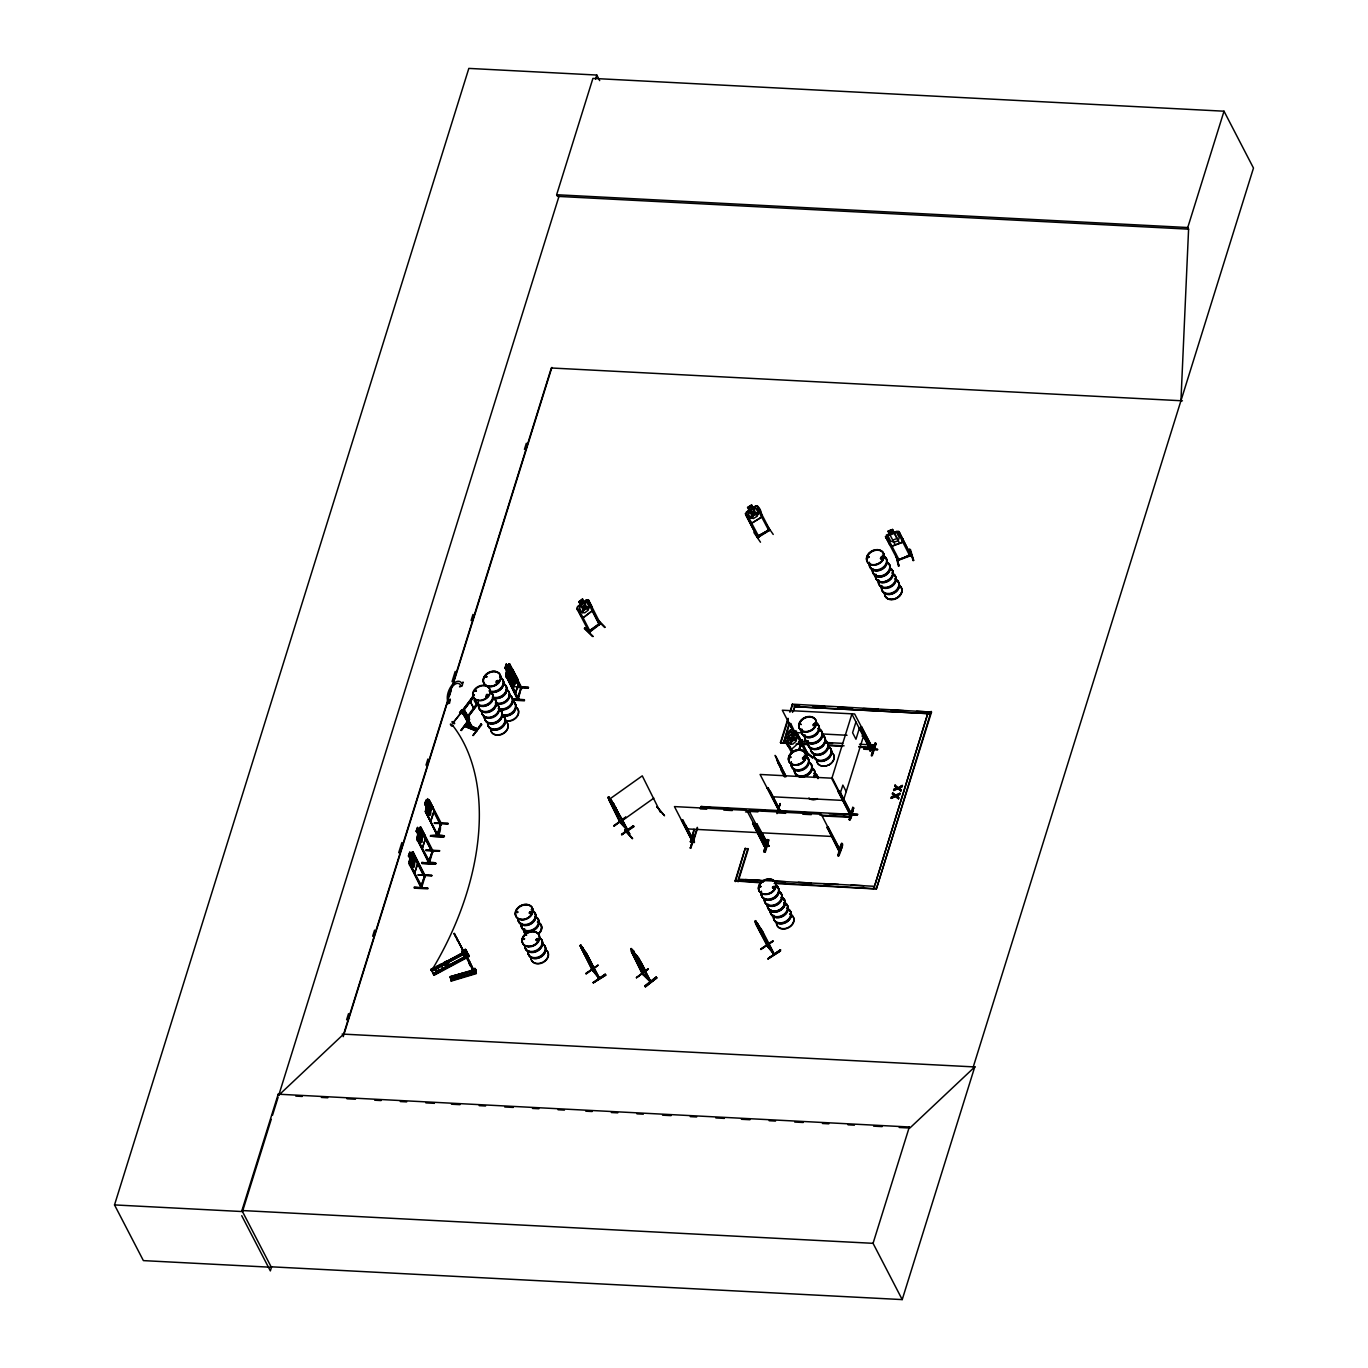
<?xml version="1.0" encoding="UTF-8"?>
<svg xmlns="http://www.w3.org/2000/svg" width="1368" height="1368" viewBox="0 0 1368 1368"><rect width="100%" height="100%" fill="white"/><g stroke="black" fill="none" stroke-linecap="round" stroke-linejoin="round"><path stroke-width="1.5" d="M752.571 512.504L754.914 507.767L753.956 512.521C761.224 512.624 757.427 516.83 753.426 513.616C754.024 518.352 748.604 521.447 752.246 513.547C743.234 512.538 751.374 509.666 752.503 512.538M806.453 754.469L807.565 753.511M807.445 753.614L806.761 755.375L807.872 753.785M808.283 754.589L807.154 755.666L808.283 754.709L795.885 730.632L785.779 738.019C784.155 742.106 788.088 747.133 791.576 749.185L799.972 741.866L799.801 738.07M756.88 536.615L758.146 535.846L757.188 536.974M757.308 537.436L758.932 536.906L747.031 514.385M588.616 957.993L588.856 959.088L584.82 954.009L581.605 947.785L588.668 958.763L580.613 944.826L582.016 947.853L580.066 945.698L593.267 970.647L592.07 968.835L592.429 970.117M763.464 933.78L763.686 934.874L759.668 929.795L756.418 923.485L763.515 934.549L755.444 920.613L773.997 954.676L759.633 927.196M476.201 701.237L476.714 702.194M902.538 542.241L902.641 538.906M889.303 544.002L892.107 546.242L902.777 542.292L902.948 539.077M509.358 669.585L508.246 673.295L511.102 678.511L510.982 681.401L513.633 686.514L515.36 686.719M584.82 628.22L592.806 636.462M584.666 627.844L592.96 636.53L584.358 628.613L584.734 627.758M1180.943 400.721L1188.587 229.157L1187.749 227.533L1224.018 111.201L592.908 78.403L556.639 194.735L557.477 196.359L1188.587 229.157M468.882 960.148L473.807 970.476L474.149 969.673M426.046 800.092L424.661 804.059L426.303 806.761L426.166 809.668L428.817 814.781L430.578 814.986L431.211 807.103L428.56 801.99L427.466 803.05C425.055 804.076 430.783 787.882 425.551 811.669L437.914 835.643M461.632 709.958L462.623 711.36L460.589 714.113L459.614 712.711L461.632 709.958L462.299 711.223L453.133 722.766L460.435 713.549M850.434 813.635C848.707 812.267 852.862 814.644 849.323 812.729M870.783 750.844L851.905 714.045L831.761 778.649L850.298 814.576L850.811 812.489L849.631 814.028L838.208 791.696L839.559 791.337L851.101 813.601L839.593 791.114L838.772 792.175L850.793 814.473L832.411 778.221L760.078 774.459L778.734 810.403L779.999 810.335L770.304 791.2M850.742 812.695L850.298 814.576M869.706 750.143L870.082 748.912L870.099 751.083M870.544 749.202L870.134 750.946M870.971 750.006L859.395 727.605M414.162 855.445L424.371 877.076L424.832 874.939L421.019 887.593M409.203 863.635L414.897 872.596L417.804 863.259L412.999 851.802L425.328 876.016L423.892 876.221L424.337 875.041M424.371 876.905L414.795 858.386M429.193 861.241L428.663 862.849M432.51 850.349L428.765 862.986L417.548 839.627L429.689 861.874L428.304 862.302L432.254 851.802M419.651 827.657L420.711 827.076L433.04 851.101L431.604 851.495L432.544 850.212M436.837 834.925L440.752 824.545M437.23 835.609L441.112 823.228M437.76 833.813C434.699 834.976 439.538 835.369 437.657 833.864M441.471 823.946C438.444 821.621 443.027 829.487 437.726 835.762L425.397 811.651M441.539 823.861L429.039 799.989M514.573 691.165L518.54 698.535L517.087 698.928L517.412 697.748L518.523 698.723M521.379 687.146L518.113 699.783L517.942 698.569M753.905 532.528L760.488 542.224M635.71 955.172L635.624 956.232L632.05 951.444L635.282 957.771L636.103 958.592L636.206 957.412L639.916 962.405L635.727 955.138M588.821 632.221L600.415 623.38M590.258 631.674L578.715 609.341L577.399 609.854L578.715 609.341M590.377 631.64C587.436 628.203 589.745 634.444 588.753 631.725M599.252 624.27L588.599 631.178M464.162 712.865L465.359 713.344M616.763 809.788L608.008 797.544L620.285 821.689M843.475 813.84C869.313 816.046 854.59 812.267 843.526 814.952M843.646 814.387L857.326 814.9L849.34 815.106M414.213 887.114L428.03 888.208L414.384 887.473M421.925 862.336C445.917 865.944 434.254 860.01 421.96 863.447M430.458 836.173C457.083 838.721 439.025 832.462 430.458 836.19L444.019 836.874M427.808 888.858L414.248 888.157M524.337 699.8L512.709 699.202L524.337 699.681L524.371 700.826L512.744 700.108M898.4 566.164L895.749 554.45L899.015 565.805M420.951 887.593L421.019 885.695M421.874 830.718L432.63 852.349L432.031 850.315L432.202 851.529M437.161 835.609L426.046 812.37L437.469 834.634M440.188 824.152L440.53 823.057M517.207 912.661L516.847 911.43L517.343 912.456M517.959 912.046L516.557 911.806L517.771 912.114M517.378 911.806L516.471 911.977M524.064 939.406L523.551 938.38M523.568 939.183L524.696 938.824M523.773 938.345L523.876 939.457M531.656 911.892C533.092 915.021 526.851 913.431 530.305 911.875M530.374 913.448L529.861 912.046M531.81 912.405L531.006 913.26M536.581 938.995L537.094 940.397M538.12 939.217L537.761 938.79M761.053 886.43L760.044 886.857L760.334 886.019M789.61 757.462L791.046 756.897L789.815 757.889M789.627 757.291L790.276 757.051M772.817 887.028L773.553 888.071M772.971 887.678L772.817 886.686M801.152 724.424L800.041 723.98L801.238 724.561M773.074 888.277C775.707 889.576 774.835 884.104 774.374 887.746M802.571 758.812L802.606 757.598M802.794 757.718L804.35 757.427M803.837 757.034L803.854 758.488L802.879 757.53M804.965 757.718L803.067 758.966M813.242 725.04L813.567 724.185M815.311 724.578L813.139 725.707M867.671 557.477L868.646 556.673M868.116 557.238L868.988 556.793M868.047 557.819L869.107 556.896L867.722 557.511M880.462 558.281L881.83 556.879M690.361 848.143L694.499 835.66L690.327 848.211L693.422 838.054M765.328 852.025L768.953 839.918M780.239 803.905L777.725 811.994M464.333 952.385L465.65 950.914L466.266 951.735M466.847 717.225L468.232 716.439M467.582 716.045C474.611 726.716 456.929 697.612 467.805 716.524M476.115 972.511L450.859 979.847L451.149 981.112L476.355 973.589L475.089 969.467M475.654 970.442L474.696 969.45M637.317 959.464L639.147 962.114L639.677 961.311L642.156 967.21L638.36 963.653M629.383 833.574L628.972 832.753M758.402 536L769.517 529.331M463.376 713.771L463.872 711.753L462.965 713.002L470.541 727.981L471.447 726.733L466.95 718.046M465.103 713.48L463.769 714.062M466.659 718.217L471.361 726.853L470.626 727.861M472.319 727.4L462.931 709.701L472.319 727.4L471.635 728.289L462.965 713.72L463.872 711.753M476.338 690.207L475.141 691.233M476.098 690.772L476.372 690.994M476.355 690.72L475.158 691.096M486.837 676.972L485.606 676.425L486.598 676.561M487.333 694.619L486.358 696.226L486.769 694.465M487.624 695.389L487.658 695.867M496.413 681.127L496.208 682.222M496.806 681.914L496.772 680.802M498.089 681.367L497.832 681.709M498.174 680.768L497.456 682.016M498.55 681.999L498.568 680.802M498.721 681.709L497.935 680.375L496.345 681.059M468.643 959.755L469.617 961.362M448.174 964.32L447.832 962.833M630.87 949.477L638.463 957.549L650.877 981.728L642.584 972.819L642.327 973.862M633.863 951.153L631.058 948.571L637.061 956.146L650.484 982.036L642.293 974.033L631.264 951.376L643.661 974.392M649.201 980.582L650.501 980.839L643.319 973.879M650.792 981.643L642.293 972.751M459.904 975.504L461.067 974.529M461.905 975.572L461.255 974.375M508.161 673.33L509.204 669.345M508.759 681.025L509.58 676.066L509.392 678.921L512.042 684.051L513.787 684.239L514.351 676.356L511.7 671.243L510.64 672.321M517.668 679.041L512.47 669.089L509.58 675.809M508.776 678.784L511.393 669.516M510.828 673.176L509.785 676.715M509.99 676.938L511.102 673.227M510.042 681.247C510.247 688.224 510.726 671.124 513.735 671.551M515.77 692.345L518.711 683.008L515.77 692.345L506.399 676.288L517.566 699.783L521.464 687.146M692.601 841.628L694.363 842.466L682.803 819.757M690.908 848.16L694.534 835.66M693.627 841.765L692.618 841.098M763.686 844.86L764.079 846.211L752.691 823.399L753.922 823.468L765.481 846.159C760.3 844.996 768.953 845.014 763.566 845.356M753.922 823.468L752.571 823.827M757.085 824.049L755.871 823.998L757.085 824.049L768.901 845.903L767.294 846.33L768.474 846.382M768.32 788.053L767.089 787.985L768.32 788.053L779.999 810.335C779.23 807.479 776.631 810.745 780.136 809.907M794.261 730.957L790.687 723.381M763.977 846.091L765.447 845.698M767.157 839.439L763.703 852.007L768.132 839.918M768.457 839.901L764.729 852.076L768.423 839.952M777.811 810.01L780.136 803.529L777.007 813.652M767.534 846.33L767.038 844.962M768.029 845.629L767.174 844.996M798.809 749.818L801.87 739.678M799.254 749.425L801.887 739.729M799.545 749.92L802.418 739.695M798.604 741.644L800.981 746.159L800.742 744.739M800.844 746.141L800.314 745.218L801.939 744.859M801.819 745.286L801.922 746.21L800.571 744.79M827.11 827.281L838.499 850.075L827.11 827.281L828.341 827.332L840.02 849.614L837.986 849.22M828.341 827.332L826.973 827.691M839.251 792.192L839.593 791.114M793.953 732.701L782.308 710.214L854.641 713.976L873.348 749.801L872.083 749.869L860.575 727.041L861.789 727.092L873.246 749.236M861.789 727.092L860.438 727.451M838.088 849.391L839.576 848.741L838.208 849.289M849.289 813.259L850.879 812.678M839.456 848.793L839.781 850.126L821.193 814.216L748.843 810.454L767.516 846.399M837.986 855.462C841.286 838.174 845.39 840.499 838.875 855.923C836.207 856.693 843.851 847.031 842.466 843.731M838.105 855.889L841.559 843.304M838.276 855.838L841.97 843.714M849.34 819.877L853.735 807.753L850.092 819.911L849.101 819.415M870.612 750.964L870.219 750.262M871.536 749.151L873.211 749.305M873.211 749.784L872.613 749.1M875.144 743.115C863.755 781.282 884.002 718.576 872.288 755.632M271.616 1266.819L270.351 1270.906L241.726 1215.69M1224.018 111.201L1253.481 168.059L973.281 1066.852L974.751 1066.937L909.857 1128.036L909.327 1126.993L278.2 1094.195L241.931 1210.526L271.343 1267.264L143.383 1260.612L114.519 1204.917L468.831 68.4L596.807 75.052L599.68 80.626M271.24 1119.298L242.478 1211.569L114.519 1204.917M272.488 1115.296L278.114 1097.239M278.2 1094.195L278.747 1095.238L558.965 196.428M595.542 79.105L596.807 75.052M346.6 1019.793L348.515 1013.671M372.643 936.259L374.558 930.155M398.687 852.743L401.867 842.568M425.995 765.157L427.893 759.035M452.039 681.623L455.202 671.449M471.088 620.525L472.986 614.403M524.423 449.405L526.338 443.283M343.231 1036.67L448.191 700.006M449.474 695.919L451.372 689.797M452.654 685.727L551.885 367.428M408.451 856.043L409.836 852.076L411.255 855.034L412.349 853.957L415 859.087L414.367 866.97L412.606 866.765L409.955 861.652L410.109 858.745L408.451 856.043L409.836 852.298M416.163 831.316L417.548 827.349L418.967 830.308L420.062 829.23L422.712 834.343L422.079 842.243L420.318 842.038L417.668 836.925L417.821 834.018L416.163 831.316L417.548 827.572M424.884 804.025L426.046 800.314M410.024 858.779L409.135 863.738L421.481 887.866L421.139 885.917M412.999 851.802L411.255 854.812M417.719 834.053L416.847 839.011L429.193 863.14L428.714 860.951M425.345 811.754L426.217 806.812M409.083 861.515L411.905 852.23M421.053 887.712L409.853 864.354L421.977 886.601L420.626 886.909L424.542 876.529M412.862 854.675L413.666 853.615L424.986 876.854M420.574 829.948L421.378 828.871L432.544 852.367M429.073 802.691L429.877 801.631L441.129 825.092L440.359 823.177M410.314 864.371L409.511 865.448M418.027 839.644L417.223 840.721M426.525 812.387L425.704 813.464M412.384 860.096C411.221 858.984 407.596 861.908 412.315 861.755L413.204 867.62L412.897 861.515C415.684 863.892 416.368 858.659 412.845 860.13L411.99 854.453L412.401 860.027M420.096 835.352C418.796 834.309 415.444 837.233 420.027 837.028L420.899 842.893L420.609 836.771C423.447 839.08 423.994 834.087 420.54 835.403L419.771 829.795L419.908 835.147M414.743 872.579L417.719 863.259L416.607 859.275M422.456 847.852L425.431 838.533L424.371 834.429L425.516 838.533L422.456 847.852L416.898 838.909L419.771 827.52L418.967 830.085M433.998 811.275L430.954 820.595L433.998 811.275L433.023 807.188M418.454 874.716L432.014 875.417L418.266 875.161M425.961 850.657L439.726 850.691L426.166 849.99M434.443 823.416L448.225 823.451L434.665 822.732M425.226 875.879L421.635 887.627M432.938 851.153L429.347 862.9M435.52 864.131L421.942 863.379L435.537 864.149L435.486 863.14M510.914 678.904L509.17 678.699L506.519 673.586L506.656 670.679L504.997 667.977L506.245 664.01L507.665 666.968M505.237 667.943L506.399 664.232M518.267 699.561L505.75 675.57L506.57 670.73L505.151 667.977M517.839 698.689L505.904 675.587L508.605 664.181L507.802 666.746M509.888 666.644C508.674 663.189 513.308 674.766 514.693 675.912M506.878 676.305L506.057 677.382M517.685 697.851L520.627 688.429M516.728 687.437L528.578 687.369L516.899 686.753M697.612 828.033L693.183 842.278L690.532 842.141L693.986 829.23M822.322 815.892L850.058 817.346L850.434 814.285L701.066 806.521L700.331 808.881L706.726 809.206M690.532 842.141L694.346 829.931M697.252 827.332L692.806 841.594L690.173 841.457M761.292 882.856A9.166 7.062 -27.4 0 0 765.088 894.552A9.166 7.062 -27.4 0 0 775.913 883.625A9.166 7.062 -27.4 0 0 761.292 882.856L735.078 880.924L745.235 848.365L748.245 849.186L738.087 881.761L737.762 880.906L763.207 882.24M735.437 881.625L745.235 848.365M787.643 743.576L780.444 742.516L788.002 718.303M789.883 712.249L792.397 704.161L931.505 712.078L876.341 889.012L774.151 883.489M747.869 848.502L737.728 881.06L735.078 880.924M780.803 743.217L788.361 718.987M790.875 710.915L792.397 704.161M789.37 722.475L783.436 743.354L789.114 725.194M792.517 712.386L795.406 704.999M793.508 711.052L794.774 707.017M855.941 721.962L852.589 732.735L855.958 739.233L859.309 728.46M840.226 793.508L842.842 785.095L846.211 791.593M843.304 800.913L863.447 736.326M850.058 817.346L850.537 813.361M859.155 747.287L873.861 748.057L874.237 744.996L859.514 744.243M873.861 748.057L874.237 744.996M891.337 798.382L891.406 796.946L894.689 795.56L891.337 798.382L895.527 796.586L898.485 798.809L898.537 797.424L896.16 795.697L899.819 793.303L895.561 795.116L892.654 792.944L892.603 794.329L894.928 796.022M893.783 790.516L893.851 789.079L897.134 787.694L893.783 790.516L897.989 788.737L900.931 790.943L900.982 789.575L898.605 787.831L902.264 785.454L898.246 787.729L895.1 785.078L895.048 786.463L895.1 785.078M892.603 794.329L892.654 792.944M898.485 798.809L898.537 797.424M900.931 790.943L900.982 789.575M896.16 795.697L899.751 794.74L899.819 793.303M898.605 787.831L902.196 786.891L902.264 785.454M873.707 888.858L927.76 713.6L874.973 884.805M876.341 889.012L931.146 711.377M271.103 1266.802L902.213 1299.6L873.058 1243.324L909.327 1126.993M902.213 1299.6L974.803 1066.766L973.332 1066.698M897.117 559.392L898.896 559.597M897.545 560.213L909.6 555.237M909.737 555.63L911.259 555.049L909.908 556.058L898.331 533.298M785.386 740.002L785.779 738.019M509.973 679.007L508.862 673.689C505.527 675.074 506.092 670.046 508.793 672.286L508.537 666.387L509.392 672.064L511.854 672.543L511.495 673.911M620.559 821.792L619.943 820.971M619.841 822.168L627.433 830.615L614.112 804.675L608.555 796.757L609.974 799.784M586.444 599.902L588.377 599.8L586.444 599.765L577.587 606.52L576.886 608.435L589.283 632.426L600.706 623.671L598.996 623.842M591.643 969.125L599.081 978.787L598.637 976.889M592.754 969.758L593.319 970.579M598.038 977.299L598.654 977.983M598.397 978.154L599.629 978.53L586.992 954.454M766.935 945.989L768.115 946.434L767.038 944.621L774.459 954.317L761.976 930.155L755.239 921.553L756.863 923.639M774.374 954.231L767.397 945.527L755.016 921.622M464.932 725.399C501.252 741.165 440.496 716.439 476.218 731.059M465.103 725.775L476.56 730.58L464.966 725.279M463.786 712.95L463.085 713.959L464.368 714.489L465.154 713.019M531.177 912.661L529.638 912.063M531.331 912.952L531.058 911.823M536 939.594L537.316 938.516L538.667 939.423M538.479 939.628L536.359 940.483M538.479 940.038L538.359 938.841M882.548 558.281L882.36 557.067M813.225 724.39L814.08 725.604M804.931 757.992L804.025 758.915M761.018 886.584L759.856 887.062M772.629 886.909L772.458 887.866M772.903 886.84L773.245 888.02M774.955 887.319L773.382 888.345M424.576 875.982L424.371 874.921M516.146 679.605L521.482 689.01L516.488 678.511M470.267 701.699L472.49 697.133L470.267 701.699L473.602 708.128L476.714 705.238L473.602 708.128M624.988 829.88L632.632 838.516L624.766 830.12M897.271 559.341L897.972 560.589L899.169 560.025L887.37 537.419L886.139 537.88L887.49 537.795M897.818 560.042L911.071 555.083M909.891 555.579C912.353 551.834 905.017 558.742 898.759 559.05M911.105 555.596L898.981 531.519L894.005 532.34M520.917 686.856L521.088 688.463M475.688 690.43L475.038 691.114M488.102 695.628L486.478 696.722L486.444 694.619M599.184 624.201L587.71 602.005M445.267 963.859L447.661 962.867M448.054 964.098L446.943 965.363L445.369 964.902M897.972 560.589L885.489 536.649L889.491 533.999L888.037 531.143L892.552 529.467L899.665 543.438M766.456 945.083L773.929 954.573L761.737 931.488L762.797 932.018L757.462 924.46L760.659 928.427M863.943 749.236L877.538 749.869M528.356 687.847L516.694 687.232M439.504 851.187L425.704 850.195M431.809 875.913L418.009 874.921M628.374 833.197L629.673 833.967L610.487 798.484L642.276 775.861L660.385 812.147L660.231 810.523M628.699 833.574L629.656 833.864M629.605 834.053L612.385 802.229M450.927 979.762L476.149 972.391L451.047 980.736L450.397 976.718M450.499 977.316L475.705 970.117L450.517 977.675L450.397 976.735L475.585 969.228M451.047 980.497L476.252 973.058L475.021 968.339L472.473 969.091L472.918 970.168M475.654 970.049L450.602 977.966M749.202 521.14L751.887 523.089L761.548 517.172C762.301 512.555 758.419 501.782 752.947 507.836L751.613 504.929L747.509 507.442L749.185 510.298L747.595 512.47L750.262 517.6L753.443 518.523L757.291 516.163L758.197 512.709L755.546 507.596L753.016 507.938L751.528 505.1M461.956 710.095L459.614 712.711M474.012 694.859L462.948 709.838L474.405 695.012M464.265 709.547L463.769 708.624L463.461 710.642L473.174 697.27M463.461 710.642L473.567 697.441M466.796 717.26L477.859 702.28M478.253 702.451L467.24 718.012L478.646 703.203M477.022 704.691L467.155 717.858M468.54 717.02L467.685 718.08M469.121 719.294L460.93 730.426L469.515 719.089M461.444 730.546L469.617 719.431M481.006 723.911L473.037 735.505L481.844 724.612L481.074 723.963M477.62 729.127L466.539 723.86M790.636 757.513L790.106 756.692M806.881 755.221L807.975 754.332M520.883 686.992L521.071 688.07M486.563 676.51L486.085 677.006M486.734 676.852L485.537 676.955M496.926 681.093L496.96 682.204M498.431 681.88L496.413 682.29M600.005 622.577L599.321 623.74M767.397 845.834L768.765 845.903L768.32 845.048M871.553 748.501L872.921 748.553M871.98 749.305L871.878 748.381M838.088 848.724L839.696 850.075M445.643 963.004L445.78 965.312M447.849 964.423L446.019 965.192M889.696 534.033L887.9 535.777L890.551 540.907L893.954 542.258L898.16 540.702L899.272 537.675L896.621 532.562L893.903 532.477L892.449 529.621M598.876 623.278L599.697 624.509M278.747 1095.238L343.642 1034.122L551.321 367.992L1182.431 400.807M787.062 733.231L790.413 730.324M791.73 752.845L785.642 741.439L786.634 740.584L792.705 751.99M786.942 740.857L785.642 741.439M807.359 755.495L795.646 733.265L796.313 732.154M791.781 737.66L787.506 737.899L791.371 739.096L790.721 744.397L792.448 739.028C796.21 742.02 799.271 737.266 792.859 737.814L793.491 732.701L791.662 737.506M786.48 742.431L797.202 733.094M807.684 754.024L806.351 754.572M806.658 753.204L813.191 757.718L804.213 750.143M757.53 537.231L769.705 529.826L757.957 535.829L758.693 536.581M769.414 529.467L769.859 530.322L769.09 528.989L768.371 530.339M881.214 557.152L881.009 558.366M529.536 912.798L531.126 912.884M524.183 939.081L523.277 939.269M804.281 758.214L803.358 759.035M633.179 954.727L632.615 952.624M638.805 959.002L636.411 956.403M638.257 963.807L637.009 961.875L645.08 969.912L641.182 962.474M641.541 968.373C636.274 959.84 647.885 977.35 642.635 968.116L643.49 968.544M644.499 970.032L642.755 968.031M643.148 974.7L631.999 952.111M638.121 958.934L650.33 981.967M636.565 960.507C626.116 946.109 647.201 975.538 642.173 964.799M648.005 968.766L636.325 977.744L648.261 969.228M648.141 969.074L636.513 977.727M656.264 977.026L644.704 985.9L645.405 986.824L656.845 977.795L645.388 986.807M656.178 976.94L644.978 986.362L656.879 977.846M692.875 841.115L693.183 841.936M764.233 845.681L752.691 823.399M477.364 728.819L465.889 724.048L477.654 729.093M578.75 601.817L582.563 598.91L583.999 601.937L586.359 601.39L589.027 606.503L588.257 610.145L584.7 612.864L581.656 612.112L579.006 606.999L580.442 604.639L578.852 601.903M579.023 601.903L582.563 599.184M587.984 602.279L588.753 601.202M580.784 615.874L583.366 617.703L592.07 610.778M583.281 617.601L592.293 610.898L592.19 607.17L588.291 599.714L600.535 623.945L599.817 622.662M596.568 619.379L604.69 627.502M589.813 630.665L598.825 623.791M659.684 811.224L660.539 811.361M664.54 815.807L656.777 806.692L664.301 815.345M619.909 822.254L608.811 799.51L620.525 822.938M614.027 825.964L625.911 817.431M614.146 826.118L625.774 817.106L613.873 825.622M620.816 822.082L627.399 829.23M633.35 825.742L621.705 834.736L633.982 826.648L633.333 825.725L621.517 834.326M621.739 834.736L633.658 826.255M612.881 803.255L610.59 800.605M614.095 808.693L611.838 804.982L619.738 815.465M622.03 820.766L653.836 798.142M464.316 714.267L471.755 728.186M497.901 681.777L496.533 681.931M487.726 696.158L486.478 696.551M464.179 951.512L464.641 952.367M580.066 945.698L585.949 952.555L590.856 961.858M592.583 970.835L581.007 947.46L592.857 970.921M582.802 947.853L580.477 944.929M584.221 950.606L582.751 947.733L599.201 977.727M583.88 953.051L591.557 963.688L590.908 961.653M587.453 956.54L582.631 948.674L585.931 952.504M587.18 954.419L585.812 952.607M586.102 956.779L591.694 963.585M585.795 973.383L598.124 965.227L586.188 973.896M586.085 973.725L597.97 965.175M605.22 974.204L593.284 982.84L605.836 975.127L605.203 974.187L593.096 982.429M593.319 982.84L605.785 975.042M755.444 923.537L767.704 946.707M759.189 926.29L757.598 923.52M766.405 939.474L761.07 932.48M772.937 940.996L760.642 949.17L772.817 940.962M760.933 949.512L773.091 941.321M768.132 958.626C805.957 932.07 742.208 976.085 780.632 950.828L768.149 958.626L780.119 950.076M747.766 507.562L751.596 505.202M749.117 510.196L745.321 513.701L757.718 537.761L745.885 515.086L747.253 514.71M746.312 512.077L755.769 506.263M757.256 508.571L758.163 507.545L757.034 508.229L769.004 530.852L768.217 529.519M757.667 537.675L769.928 530.151L757.53 506.228M766.49 524.748L773.228 534.443M421.327 886.652L409.853 864.354M454.433 933.814L465.394 955.394L454.193 933.318M456.006 937.268L454.279 933.523M457.562 940.278L456.262 937.131M457.613 940.671L456.006 936.823M460.212 945.339L457.835 940.124M462.623 952.795L461.82 951.239L465.376 949.324L469.019 955.924L433.81 974.717L430.886 969.399L434.46 967.484L437.196 972.443M465.599 949.717L461.82 951.239M467.771 953.718L465.359 949.939L468.848 955.651M436.99 966.475L440.393 964.269L443.146 969.228M443.711 962.867L447.131 960.644L450.021 965.894L433.844 974.751M431.125 969.912L464.231 952.196M432.887 968.783L466.574 950.76L433.194 969.331M430.886 969.399L431.621 970.818L467.001 952.367M433.434 969.758L466.779 951.957L466.078 950.538M466.933 952.214L467.463 953.889M444.874 964.423L431.929 971.383M448.516 962.32L465.206 953.462M467.907 953.906L464.351 955.822L465.308 957.651L462.572 952.692M464.556 956.198L468.13 954.283M468.437 954.898L469.292 956.437L434.118 975.264L433.211 973.606L468.369 954.761L464.949 956.984M468.489 954.967L433.211 973.606M450.209 965.329L468.745 955.462M433.895 974.854L468.899 955.719M881.163 557.152L882.428 557.443M882.018 558.674L880.941 558.486M531.023 913.225L529.45 913.345M537.111 939.029L537.299 940.38M511.427 669.67L512.453 669.26M512.846 672.133L513.872 671.722M812.609 758.06L803.683 750.673M508.486 664.318L509.546 663.736L517.514 679.041M508.639 664.318L509.529 663.908M428.15 800.4L429.193 799.818L432.972 807.308M419.805 827.657L420.677 827.247M411.939 852.384L412.965 851.973M776.237 756.983L786.173 776.528M777.417 760.984L785.591 775.622M776.289 757.102L775.109 755.393L778.426 763.481M779.914 764.387L782.701 771.125M780.718 769.432L784.565 776.853M781.761 768.85L780.769 766.148M783.18 771.586L784.548 775.058L778.751 763.105M784.138 774.493L783.026 772.116M899.665 787.13L902.504 785.916M892.894 793.406L895.801 795.595L900.058 793.765M893.543 790.054L897.75 788.276L900.691 790.482M891.098 797.92L895.288 796.125L898.246 798.348M446.105 962.986L447.302 962.764M597.132 618.866L605.152 627.16M440.633 824.306L430.373 803.461M898.451 533.674L899.58 532.836M909.788 549.594L909.617 549.286M897.528 559.734L898.93 560.247M897.801 560.538L911.225 555.494M909.532 549.286L913.653 560.435L912.764 560.281M890.158 534.956L894.364 533.4L897.015 538.513L892.808 540.069M892.141 545.952L902.504 542.121M468.454 959.755L467.223 957.805L468.266 959.806M467.514 960.045L467.104 957.788M470.147 965.808L468.677 962.337L474.097 972.374M469.891 962.149L473.687 970.22L450.243 976.598L451.012 980.292M472.524 969.399L475.483 969.416M452.551 977.47L475.825 970.528L475.585 969.45M472.473 969.091L473.602 973.862L473.054 972.614L475.842 971.588L474.576 968.869L474.816 970.1M473.106 972.905L475.654 972.135L475.431 970.493M450.876 980.394L476.218 972.802M881.847 557.34L880.513 558.554M813.926 725.416L814.781 723.775M794.09 732.41L791.833 733.06L790.379 730.033L786.805 733.145L788.481 735.967L787.164 738.429L789.832 743.559L792.756 744.192L796.091 741.285L796.74 737.523L789.319 723.757L790.55 723.809M465.992 951.222L466.06 951.564M486.7 694.602L487.777 694.482M872.271 749.254L860.575 727.041M767.602 845.8L755.991 823.57M909.84 549.628L913.055 560.606M619.858 820.885L627.844 830.308L621.038 817.226M881.761 559.016L880.547 558.435M813.943 723.809L815.277 724.099M773.792 886.635L774.51 886.874M630.956 949.614L642.943 973.674M755.683 506.16L757.718 506.211M460.469 976.154L461.82 974.751M460.811 976.307L459.819 975.572M510.623 671.825L512.213 674.8L513.274 673.723L516.471 683.008M517.138 680.529C511.341 690.361 513.205 689.198 514.488 689.882M876.016 743.559L875.024 743.063M800.879 746.039L802.093 746.09M838.208 791.696L839.422 791.747M778.751 810.335L779.982 809.907L778.683 809.77L767.209 787.575M682.683 820.184L681.452 820.116L692.858 842.397M694.328 841.987L692.43 841.576M767.106 845.527L768.731 845.851M694.226 842.449L692.96 842.5L674.441 806.59L746.774 810.352L765.481 846.159L764.114 846.108M556.639 194.735L1187.749 227.533M509.494 683.025L511.29 684.513M516.488 686.975L528.356 688.036M792.756 704.862L799.647 705.221M812.421 705.888L825.178 706.555M837.934 707.205L852.811 707.991M863.447 708.538L878.341 709.308M891.098 709.975L903.855 710.642M916.611 711.292L931.505 712.078M518.044 697.646L517.189 698.843M512.88 699.51L524.491 700.108M795.988 732.598L802.366 732.94M823.639 734.035L847.048 735.266M861.943 736.035L866.201 736.258M800.639 741.182L806.949 741.507M827.982 742.602L842.705 743.371M798.895 741.764L805.205 742.089M826.238 743.183L832.548 743.508M870.39 745.474L874.597 745.697M780.444 742.516L787.284 742.875M797.801 743.423L808.317 743.97M829.35 745.064L844.073 745.834M858.779 746.586L873.502 747.356M796.056 744.004L808.676 744.671M827.606 745.645L842.329 746.415M771.62 796.723L843.953 800.485M712.095 807.77L701.066 806.521M724.903 808.437L739.831 809.206M752.639 809.873L765.447 810.54M778.238 811.207L791.046 811.874M803.854 812.541L818.782 813.31M829.453 813.875L844.398 814.644M723.809 810.095L732.342 810.54M747.27 811.309L757.94 811.874M777.144 812.866L785.677 813.31M802.76 814.199L811.292 814.644M819.825 815.089L849.699 816.645M745.509 811.908L749.767 812.13M424.661 804.059L426.166 806.761M685.984 828.854L758.317 832.616M760.403 832.736L832.736 836.498M434.203 822.955L448.02 824.117M420.557 827.076L424.525 834.446M422.096 862.746L435.742 863.482M745.218 879.59L760.061 880.359M772.766 881.009L785.489 881.676M798.211 882.343L810.916 882.993M823.639 883.66L838.481 884.429M851.187 885.096L863.909 885.746M775.913 882.89L873.776 888.653M873.348 888.174L875.982 888.311M342.154 1034.054L974.751 1066.937M295.813 1096.11L302.208 1096.452M321.394 1097.444L327.79 1097.786M346.976 1098.778L355.509 1099.222M374.695 1100.214L381.091 1100.556M400.277 1101.548L406.672 1101.89M425.858 1102.882L434.391 1103.326M451.457 1104.215L459.973 1104.66M479.176 1105.652L485.572 1105.977M504.758 1106.986L513.291 1107.43M532.477 1108.422L538.872 1108.747M558.058 1109.756L564.454 1110.081M585.778 1111.192L592.173 1111.517M611.359 1112.526L617.755 1112.851M636.941 1113.843L643.336 1114.185M662.539 1115.177L671.055 1115.621M690.259 1116.63L696.654 1116.955M715.84 1117.947L724.373 1118.391M741.422 1119.28L749.955 1119.725M769.141 1120.717L775.536 1121.059M794.722 1122.051L803.255 1122.495M822.442 1123.487L828.837 1123.829M848.023 1124.821L854.419 1125.163M873.622 1126.155L882.138 1126.599M899.204 1127.488L907.736 1127.933M241.931 1210.526L873.058 1243.324M814.165 723.894L814.935 724.749M803.871 756.931L804.931 757.239M773.895 886.242L774.955 886.755M530.681 911.721L531.913 912.182M875.417 743.474L871.331 755.187M599.013 978.787L584.803 951.41M462.965 713.002L470.592 727.691M536.615 940.774L536 939.799M453.441 723.552C457.716 724.681 449.525 719.123 452.654 723.005M583.709 606.263L579.382 606.486L583.401 607.802L582.597 612.967L584.512 607.785C588.36 610.88 591.677 606.332 584.974 606.622L585.76 601.629L583.845 606.434M481.279 724.322L473.157 735.505M440.513 825.058L433.878 811.976M447.541 962.645L448.276 963.978M460.11 976.102L459.819 975.333M464.179 708.795L464.043 709.325M789.079 747.219L791.61 749.014M894.809 786.001L897.134 787.694M892.364 793.867L894.689 795.56M898.844 788.293L901.221 790.037M896.399 796.159L898.776 797.886M429.33 818.953L431.074 820.424M429.193 818.953L431.091 820.612M420.694 846.211L422.592 847.852M412.982 870.937L414.897 872.596M514.026 690.703L515.924 692.345M880.667 558.674L882.497 558.913L882.873 557.221M759.839 887.199L759.907 886.225L759.719 887.08M778.118 761.035L777.434 760.283L779.948 765.892C778.854 765.174 784.138 772.202 777.554 760.54L778.922 763.823M632.495 952.726L638.788 959.036M641.284 967.45L642.892 969.057M639.677 961.311L643.319 968.082L639.745 963.294L639.625 964.389L638.839 963.602L636.719 959.019M592.19 607.17L592.156 610.863M465.462 951.923L465.24 952.128M620.354 821.792L627.758 830.085M452.705 725.485C447.849 720.987 452.021 728.426 452.705 725.485A229.602 143.982 -58 0 1 431.553 970.664L431.655 970.887M628.305 833.232L629.177 833.146M624.766 830.034L632.29 838.687M608.435 796.86L611.291 800.502M614.129 804.333L608.384 797.578M613.24 805.718L615.532 808.368M640.121 965.62L633.213 952.316L640.84 963.431M755.324 920.715L758.06 924.426M581.827 946.878L583.23 948.64M592.566 969.741L599.492 978.376M466.744 951.889L465.376 949.324M761.548 517.172L751.887 523.089M638.924 958.917L641.13 962.645M899.015 531.639L896.861 531.246L886.379 535.025M758.932 928.838L760.933 932.566M454.159 933.848L455.783 936.858M465.359 949.939L466.197 951.461M443.574 962.576L446.31 967.535M436.837 966.201L439.573 971.16M814.781 724.065L814.969 724.424M804.435 757.205L804.623 757.564M457.887 940.517L465.667 955.24L460.486 945.202M898.844 531.605L911.122 555.664M909.994 555.408L909.566 554.587L909.857 556.006M895.373 545.028L888.071 531.263L892.552 529.467M889.439 543.934L885.489 536.649M758.282 535.76L758.932 536.906M745.56 513.752L749.339 521.054M797.288 734L808.163 754.862M874.511 886.31L738.857 879.248M790.311 730.238L791.73 732.974M789.507 746.159L792.397 751.733M785.711 776.733L777.058 760.027L777.896 760.779M785.044 776.648L778.289 763.549M761.856 832.565L768.782 846.33M756.196 921.758L756.675 922.665M755.051 921.382L768.115 946.434M591.557 609.427L599.406 624.663M577.022 608.367L580.904 615.754M685.59 825.126L694.499 842.038M608.555 796.757L615.788 810.574M608.008 797.544L621.123 822.647M509.375 663.908L521.875 687.95M509.751 665.515L514.573 674.8M516.625 679.639L521.43 688.908M506.382 664.01L507.819 666.968L508.913 665.908L511.564 671.021L512.077 675.193M509.255 670.696L509.016 673.996L508.537 673.073M638.514 958.626L650.21 980.941M633.606 951.17L634.085 952.077L631.999 949.563M631.178 948.469L639.643 964.714M473.978 699.937L475.294 702.502M470.267 701.579L473.67 707.94M423.464 835.523L432.117 852.23M418.522 841.474L429.107 861.891M467.651 960.336L468.882 962.285M462.008 973.332L462.538 976.94M457.169 974.751L457.699 978.376M454.621 975.521L455.151 979.129M452.911 976.034L453.441 979.642M780.512 767.174L783.009 772.527L782.496 771.227M780.957 766.371L784.548 775.058M778.785 762.78L780.051 766.012M445.284 964.867L445.045 963.978M467.565 959.652L467.155 958.079M910.421 549.44L913.653 560.452M898.639 558.828L899.033 560.076M895.784 554.45L898.947 565.907M517.566 678.921L518.711 683.008M473.807 970.357L473.909 972.426M409.237 861.532L409.34 863.635M887.866 563.206A9.166 7.062 -27.4 0 1 886.874 574.457A9.166 7.062 -27.4 0 1 873.981 574.526M873.126 572.901A9.166 7.062 -27.4 0 1 873.16 569.071M887.781 562.744A9.319 7.165 -27.4 0 1 884.754 575.5A9.319 7.165 -27.4 0 1 872.51 570.712M890.534 568.336A9.166 7.062 -27.4 0 1 886.447 581.4A9.166 7.062 -27.4 0 1 875.828 574.218M891.731 569.293A9.166 7.062 -27.4 0 1 886.276 581.058A9.166 7.062 -27.4 0 1 875.332 575.842M891.833 569.413A9.2 7.079 -27.4 0 1 886.361 581.229A9.2 7.079 -27.4 0 1 875.366 575.996M884.583 556.605A9.319 7.165 -27.4 0 1 882.616 568.746A9.319 7.165 -27.4 0 1 869.603 566.455M887.336 562.18A9.166 7.062 -27.4 0 1 884.344 574.731A9.166 7.062 -27.4 0 1 872.305 570.011M884.668 557.05A9.166 7.062 -27.4 0 1 881.693 569.618A9.166 7.062 -27.4 0 1 869.655 564.899M887.61 562.436A9.319 7.165 -27.4 0 1 884.583 575.193A9.319 7.165 -27.4 0 1 872.356 570.388M882.599 555.408A9.319 7.165 -27.4 0 1 886.105 564.454A9.319 7.165 -27.4 0 1 874.939 570.285A9.319 7.165 -27.4 0 1 869.484 562.248M882.343 555.169A9.166 7.062 -27.4 0 1 882.189 567.976A9.166 7.062 -27.4 0 1 869.125 563.855M896.946 580.716A9.166 7.062 -27.4 0 1 893.954 593.284A9.166 7.062 -27.4 0 1 881.915 588.565M896.861 580.271A9.319 7.165 -27.4 0 1 893.834 593.028A9.319 7.165 -27.4 0 1 881.59 588.223M884.412 593.353A9.166 7.062 -27.4 0 0 896.45 598.09A9.166 7.062 -27.4 0 0 899.426 585.521A9.148 7.045 -27.4 0 1 897.476 597.457A9.148 7.045 -27.4 0 1 884.703 595.2M890.825 568.917A9.166 7.062 -27.4 0 1 886.755 581.981A9.166 7.062 -27.4 0 1 876.119 574.782M899.614 585.88A9.166 7.062 -27.4 0 1 896.639 598.449A9.166 7.062 -27.4 0 1 884.6 593.729M890.688 568.592A9.2 7.079 -27.4 0 1 886.601 581.691A9.2 7.079 -27.4 0 1 875.93 574.474M891.68 572.936A9.319 7.165 -27.4 0 1 895.185 581.981A9.319 7.165 -27.4 0 1 884.019 587.812A9.319 7.165 -27.4 0 1 878.581 579.758M894.604 578.835A9.166 7.062 -27.4 0 1 898.058 587.744A9.166 7.062 -27.4 0 1 887.08 593.473A9.166 7.062 -27.4 0 1 881.71 585.555M893.766 574.577A9.166 7.062 -27.4 0 1 889.679 587.641A9.166 7.062 -27.4 0 1 879.06 580.442M896.69 579.946A9.319 7.165 -27.4 0 1 892.552 593.216A9.319 7.165 -27.4 0 1 881.761 585.914M894.604 574.834A9.166 7.062 -27.4 0 1 889.149 586.598A9.166 7.062 -27.4 0 1 878.205 581.383M536.649 917.86A9.183 7.062 -27.4 0 1 532.562 930.958A9.183 7.062 -27.4 0 1 521.909 923.742M534.717 916.543A9.319 7.165 -27.4 0 1 538.222 925.606A9.319 7.165 -27.4 0 1 527.056 931.42A9.319 7.165 -27.4 0 1 521.618 923.383M534.751 912.576A9.319 7.165 -27.4 0 1 529.228 924.546A9.319 7.165 -27.4 0 1 518.096 919.228M537.487 918.133A9.183 7.062 -27.4 0 1 532.032 929.915A9.183 7.062 -27.4 0 1 521.054 924.683M534.837 913.003A9.183 7.062 -27.4 0 1 529.382 924.802A9.183 7.062 -27.4 0 1 518.404 919.57M536.393 917.107A9.319 7.165 -27.4 0 1 533.349 929.864A9.319 7.165 -27.4 0 1 521.122 925.059M533.195 910.951A9.319 7.165 -27.4 0 1 530.168 923.708A9.319 7.165 -27.4 0 1 517.942 918.92M531.126 909.823A9.183 7.062 -27.4 0 1 530.972 922.665A9.183 7.062 -27.4 0 1 517.874 918.544M539.129 922.682A9.166 7.062 -27.4 0 1 539.009 933.13A9.2 7.079 -27.4 0 0 537.419 921.929M524.098 930.514A9.166 7.062 -27.4 0 0 526.612 935.302A9.2 7.079 -27.4 0 1 524.457 928.684M537.504 922.152A9.183 7.062 -27.4 0 1 539.197 933.489M525.398 934.361A9.183 7.062 -27.4 0 1 524.577 928.889M541.557 943.954A9.183 7.062 -27.4 0 1 545.011 952.88A9.183 7.062 -27.4 0 1 533.999 958.626A9.183 7.062 -27.4 0 1 528.629 950.692M543.267 944.365A9.319 7.165 -27.4 0 1 540.24 957.138A9.319 7.165 -27.4 0 1 527.997 952.333M546.037 949.956A9.183 7.062 -27.4 0 1 543.045 962.542A9.183 7.062 -27.4 0 1 530.972 957.822M545.832 949.631A9.166 7.062 -27.4 0 1 542.857 962.183A9.166 7.062 -27.4 0 1 530.818 957.463M540.069 938.226A9.319 7.165 -27.4 0 1 537.043 950.982A9.319 7.165 -27.4 0 1 524.816 946.194M542.822 943.783A9.183 7.062 -27.4 0 1 539.83 956.369A9.183 7.062 -27.4 0 1 527.774 951.632M541.557 939.953A9.183 7.062 -27.4 0 1 536.102 951.752A9.183 7.062 -27.4 0 1 525.124 946.519M543.096 944.057A9.319 7.165 -27.4 0 1 540.069 956.813A9.319 7.165 -27.4 0 1 527.843 952.025M539.915 937.901A9.319 7.165 -27.4 0 1 536.889 950.675A9.319 7.165 -27.4 0 1 524.645 945.869M539.642 937.644A9.183 7.062 -27.4 0 1 536.649 950.23A9.183 7.062 -27.4 0 1 524.594 945.493M779.828 892.5A9.183 7.062 -27.4 0 1 776.836 905.086A9.183 7.062 -27.4 0 1 764.763 900.349M781.128 893.355A9.319 7.165 -27.4 0 1 775.588 905.308A9.319 7.165 -27.4 0 1 764.473 900.007M782.496 897.647A9.183 7.062 -27.4 0 1 779.504 910.233A9.183 7.062 -27.4 0 1 767.448 905.513M776.545 885.9A9.319 7.165 -27.4 0 1 773.519 898.656A9.319 7.165 -27.4 0 1 761.275 893.868M779.298 891.457A9.183 7.062 -27.4 0 1 776.306 904.043A9.183 7.062 -27.4 0 1 764.233 899.323M776.631 886.344A9.183 7.062 -27.4 0 1 773.655 898.93A9.183 7.062 -27.4 0 1 761.583 894.193M779.555 891.731A9.319 7.165 -27.4 0 1 776.528 904.487A9.319 7.165 -27.4 0 1 764.302 899.699M776.374 885.592A9.319 7.165 -27.4 0 1 772.236 898.861A9.319 7.165 -27.4 0 1 761.446 891.543M776.101 885.318A9.183 7.062 -27.4 0 1 772.031 898.4A9.183 7.062 -27.4 0 1 761.377 891.201M788.909 910.011A9.183 7.062 -27.4 0 1 785.916 922.596A9.183 7.062 -27.4 0 1 773.861 917.86M788.806 909.566A9.319 7.165 -27.4 0 1 786.822 921.707A9.319 7.165 -27.4 0 1 773.826 919.416M789.781 914.32A9.183 7.062 -27.4 0 1 789.627 927.145A9.183 7.062 -27.4 0 1 776.528 923.024M789.575 913.961A9.166 7.062 -27.4 0 1 789.439 926.786A9.166 7.062 -27.4 0 1 776.357 922.665M782.633 897.887A9.2 7.079 -27.4 0 1 779.64 910.49A9.2 7.079 -27.4 0 1 767.568 905.753M783.796 902.555A9.319 7.165 -27.4 0 1 783.642 915.568A9.319 7.165 -27.4 0 1 770.355 911.379M786.566 908.13A9.183 7.062 -27.4 0 1 786.412 920.955A9.183 7.062 -27.4 0 1 773.313 916.834M783.915 903A9.183 7.062 -27.4 0 1 787.37 911.943A9.183 7.062 -27.4 0 1 776.357 917.671A9.183 7.062 -27.4 0 1 770.988 909.754M786.805 908.386A9.319 7.165 -27.4 0 1 790.328 917.432A9.319 7.165 -27.4 0 1 779.161 923.263A9.319 7.165 -27.4 0 1 773.707 915.209M785.454 903.102A9.319 7.165 -27.4 0 1 782.428 915.859A9.319 7.165 -27.4 0 1 770.201 911.071M785.181 902.829A9.183 7.062 -27.4 0 1 782.205 915.414A9.183 7.062 -27.4 0 1 770.133 910.695M503.304 683.675A9.319 7.165 -27.4 0 1 505.886 692.841A9.319 7.165 -27.4 0 1 494.857 698.279M506.057 689.301A9.148 7.045 -27.4 0 1 507.99 699.236A9.148 7.045 -27.4 0 1 495.763 703.084M503.424 684.12A9.183 7.062 -27.4 0 1 505.955 693.183A9.183 7.062 -27.4 0 1 495.096 698.518M507.528 689.968A9.148 7.045 -27.4 0 1 507.066 699.749A9.148 7.045 -27.4 0 1 495.575 702.724M501.799 678.562A9.319 7.165 -27.4 0 1 502.073 687.642A9.319 7.165 -27.4 0 1 491.676 692.122M504.536 684.137A9.166 7.062 -27.4 0 1 504.074 693.952A9.166 7.062 -27.4 0 1 492.548 696.928M496.345 682.974A9.166 7.062 -27.4 0 1 498.636 682.512M501.885 679.024A9.166 7.062 -27.4 0 1 502.141 687.95A9.166 7.062 -27.4 0 1 491.916 692.362M504.826 684.393A9.319 7.165 -27.4 0 1 505.1 693.473A9.319 7.165 -27.4 0 1 494.703 697.954M496.516 683.213A9.319 7.165 -27.4 0 1 498.841 682.752M499.953 677.211A9.319 7.165 -27.4 0 1 501.919 687.334A9.319 7.165 -27.4 0 1 489.47 691.25M499.696 676.955A9.183 7.062 -27.4 0 1 501.629 686.924A9.183 7.062 -27.4 0 1 489.351 690.789M514.163 702.673A9.183 7.062 -27.4 0 1 513.701 712.506A9.183 7.062 -27.4 0 1 502.159 715.498M514.077 702.229A9.319 7.165 -27.4 0 1 513.599 712.198A9.319 7.165 -27.4 0 1 501.902 715.225A9.319 7.165 -27.4 0 1 501.321 727.793A9.319 7.165 -27.4 0 1 487.88 725.006M516.796 707.837A9.148 7.045 -27.4 0 1 516.334 717.636A9.148 7.045 -27.4 0 1 504.843 720.611M516.608 707.478A9.148 7.045 -27.4 0 1 516.146 717.277A9.148 7.045 -27.4 0 1 504.672 720.252M509.836 694.021A9.148 7.045 -27.4 0 1 498.055 704.195M506.348 689.848A9.148 7.045 -27.4 0 1 509.204 692.311M509.204 695.047A9.319 7.165 -27.4 0 1 511.786 704.229A9.319 7.165 -27.4 0 1 500.756 709.65M513.616 701.647A9.166 7.062 -27.4 0 1 513.154 711.463A9.166 7.062 -27.4 0 1 501.646 714.438M510.965 696.534A9.166 7.062 -27.4 0 1 511.222 705.478A9.166 7.062 -27.4 0 1 500.996 709.889M513.906 701.921A9.319 7.165 -27.4 0 1 513.428 711.89A9.319 7.165 -27.4 0 1 501.748 714.917M509.033 694.722A9.319 7.165 -27.4 0 1 511.615 703.904A9.319 7.165 -27.4 0 1 500.602 709.325M508.776 694.465A9.183 7.062 -27.4 0 1 510.709 704.452A9.183 7.062 -27.4 0 1 498.448 708.316M494.6 699.185A9.183 7.062 -27.4 0 1 490.257 711.719A9.183 7.062 -27.4 0 1 479.039 705.888M494.515 698.74A9.319 7.165 -27.4 0 1 490.103 711.446A9.319 7.165 -27.4 0 1 478.732 705.546M495.592 703.323A9.148 7.045 -27.4 0 1 494.002 716.302A9.148 7.045 -27.4 0 1 481.741 711.035M495.421 702.998A9.148 7.045 -27.4 0 1 493.814 715.96A9.148 7.045 -27.4 0 1 481.57 710.693M491.334 692.601A9.319 7.165 -27.4 0 1 488.017 704.759A9.319 7.165 -27.4 0 1 475.602 701.339M492.394 697.133A9.166 7.062 -27.4 0 1 490.804 710.146A9.166 7.062 -27.4 0 1 478.526 704.862M485.879 696.996A9.166 7.062 -27.4 0 1 488.171 696.534M491.403 693.046A9.166 7.062 -27.4 0 1 488.154 705.016A9.166 7.062 -27.4 0 1 475.927 701.647M494.344 698.415A9.319 7.165 -27.4 0 1 489.949 711.138A9.319 7.165 -27.4 0 1 478.578 705.221M491.163 692.276A9.319 7.165 -27.4 0 1 487.846 704.452A9.319 7.165 -27.4 0 1 475.448 701.032M489.231 690.977A9.183 7.062 -27.4 0 1 487.624 704.007A9.183 7.062 -27.4 0 1 475.329 698.706M502.022 715.669A9.183 7.062 -27.4 0 1 500.414 728.699A9.183 7.062 -27.4 0 1 488.119 723.415M504.672 720.851A9.148 7.045 -27.4 0 1 504.091 733.197A9.148 7.045 -27.4 0 1 490.89 730.461M506.143 721.517A9.148 7.045 -27.4 0 1 502.894 733.47A9.148 7.045 -27.4 0 1 490.702 730.102M497.542 704.93A9.148 7.045 -27.4 0 1 493.215 717.413A9.148 7.045 -27.4 0 1 482.049 711.599M500.414 710.112A9.319 7.165 -27.4 0 1 496.003 722.817A9.319 7.165 -27.4 0 1 484.631 716.918M503.133 715.686A9.166 7.062 -27.4 0 1 498.807 728.186A9.166 7.062 -27.4 0 1 487.606 722.372M500.483 710.556A9.166 7.062 -27.4 0 1 497.234 722.543A9.166 7.062 -27.4 0 1 485.007 719.175M503.441 715.943A9.319 7.165 -27.4 0 1 499.029 728.648A9.319 7.165 -27.4 0 1 487.658 722.749M500.243 709.804A9.319 7.165 -27.4 0 1 495.849 722.509A9.319 7.165 -27.4 0 1 484.46 716.593M498.311 708.487A9.183 7.062 -27.4 0 1 496.704 721.534A9.183 7.062 -27.4 0 1 484.409 716.234M818.321 729.178A9.183 7.062 -27.4 0 1 819.141 741.319A9.183 7.062 -27.4 0 1 805.359 739.763M818.201 728.716A9.319 7.165 -27.4 0 1 821.706 737.779A9.319 7.165 -27.4 0 1 810.557 743.594A9.319 7.165 -27.4 0 1 805.102 735.556M822.698 734.958A9.2 7.079 -27.4 0 1 818.611 748.074A9.2 7.079 -27.4 0 1 807.941 740.857M822.613 734.855A9.166 7.062 -27.4 0 1 818.543 747.92A9.166 7.062 -27.4 0 1 807.907 740.721M822.835 735.232A9.2 7.079 -27.4 0 1 820.885 747.236A9.2 7.079 -27.4 0 1 808.043 744.979M815.02 722.578A9.319 7.165 -27.4 0 1 818.526 731.624A9.319 7.165 -27.4 0 1 807.359 737.455A9.319 7.165 -27.4 0 1 801.922 729.418M819.586 729.024A9.166 7.062 -27.4 0 1 815.516 742.089A9.166 7.062 -27.4 0 1 804.88 734.89M815.14 723.056A9.166 7.062 -27.4 0 1 818.577 731.966A9.166 7.062 -27.4 0 1 807.599 737.694A9.166 7.062 -27.4 0 1 802.229 729.777M818.047 728.409A9.319 7.165 -27.4 0 1 821.552 737.455A9.319 7.165 -27.4 0 1 810.386 743.286A9.319 7.165 -27.4 0 1 804.931 735.249M816.679 723.142A9.319 7.165 -27.4 0 1 812.558 736.394A9.319 7.165 -27.4 0 1 801.751 729.093M816.422 722.868A9.183 7.062 -27.4 0 1 813.43 735.454A9.183 7.062 -27.4 0 1 801.357 730.717M829.213 747.561A9.183 7.062 -27.4 0 1 826.221 760.146A9.183 7.062 -27.4 0 1 814.165 755.41M829.111 747.116A9.319 7.165 -27.4 0 1 826.084 759.873A9.319 7.165 -27.4 0 1 813.857 755.085M823.074 735.762A9.166 7.062 -27.4 0 1 821.125 747.715A9.166 7.062 -27.4 0 1 808.334 745.474M822.938 735.42A9.2 7.079 -27.4 0 1 820.988 747.407A9.2 7.079 -27.4 0 1 808.129 745.15M825.93 740.977A9.319 7.165 -27.4 0 1 822.903 753.734A9.319 7.165 -27.4 0 1 810.677 748.929M828.666 746.552A9.166 7.062 -27.4 0 1 825.691 759.103A9.166 7.062 -27.4 0 1 813.652 754.384M826.015 741.422A9.166 7.062 -27.4 0 1 823.04 753.99A9.166 7.062 -27.4 0 1 811.002 749.271M828.957 746.808A9.319 7.165 -27.4 0 1 825.93 759.565A9.319 7.165 -27.4 0 1 813.686 754.76M825.759 740.652A9.319 7.165 -27.4 0 1 822.732 753.409A9.319 7.165 -27.4 0 1 810.506 748.621M825.502 740.379A9.183 7.062 -27.4 0 1 822.51 752.964A9.183 7.062 -27.4 0 1 810.437 748.245M809.805 763.19A9.183 7.062 -27.4 0 1 806.812 775.776A9.183 7.062 -27.4 0 1 794.757 771.039M809.702 762.745A9.319 7.165 -27.4 0 1 806.675 775.502A9.319 7.165 -27.4 0 1 794.449 770.697M806.521 756.589A9.319 7.165 -27.4 0 1 803.495 769.346A9.319 7.165 -27.4 0 1 791.251 764.558M809.257 762.164A9.166 7.062 -27.4 0 1 806.265 774.716A9.166 7.062 -27.4 0 1 794.227 769.996M806.607 757.051A9.166 7.062 -27.4 0 1 803.614 769.603A9.166 7.062 -27.4 0 1 791.576 764.883M809.548 762.421A9.319 7.165 -27.4 0 1 806.504 775.177A9.319 7.165 -27.4 0 1 794.278 770.389M806.351 756.282A9.319 7.165 -27.4 0 1 802.212 769.534A9.319 7.165 -27.4 0 1 791.422 762.232M804.281 755.136A9.183 7.062 -27.4 0 1 807.736 764.079A9.183 7.062 -27.4 0 1 796.723 769.825A9.183 7.062 -27.4 0 1 791.354 761.89M812.37 768.115A9.2 7.079 -27.4 0 1 813.669 776.836M812.506 768.371A9.2 7.079 -27.4 0 1 813.806 777.092M817.483 798.946A9.2 7.079 -27.4 0 1 809.001 798.502M817.294 798.57A9.148 7.045 -27.4 0 1 808.864 798.125M814.986 771.826A9.166 7.062 -27.4 0 1 814.045 777.588M812.746 768.901A9.166 7.062 -27.4 0 1 814.131 770.201M812.609 768.559A9.2 7.079 -27.4 0 1 813.909 777.28M813.875 773.707A9.166 7.062 -27.4 0 1 817.91 777.486M815.431 773.792A9.319 7.165 -27.4 0 1 817.979 778.649M815.157 773.519A9.183 7.062 -27.4 0 1 817.671 778.324M813.772 773.245A9.319 7.165 -27.4 0 1 817.859 777.075M511.375 672.902L512.042 677.639C509.341 675.638 508.845 680.272 512.128 679.041L513.034 684.906L512.692 678.802C515.462 681.178 516.095 675.98 512.624 677.416L511.752 671.756L511.375 672.902M427.808 803.614L428.44 808.368C425.756 806.231 425.174 811.087 428.526 809.77L429.398 815.636L429.09 809.531C431.895 811.908 432.579 806.692 429.039 808.146L428.201 802.469L427.808 803.614M430.595 835.557L444.155 836.258L430.595 835.557M450.329 699.356L449.508 703.237L447.011 703.853L448.157 702.314A12.38 6.652 -67.2 0 1 451.389 685.932A12.38 6.652 -67.2 0 1 461.905 683.59L463.051 682.034L462.127 686.052L459.528 686.839L460.657 685.283A10.328 5.558 -67.2 0 0 451.885 687.232A10.328 5.558 -67.2 0 0 449.183 700.912L450.329 699.356M512.675 675.706L511.564 679.417L514.214 684.53L515.326 680.819L512.675 675.706M513.752 678.34L512.641 682.051L507.135 671.602L508.298 667.892L513.752 678.34M864.149 748.758L877.743 749.39L864.097 748.758M852.811 807.308C844.894 828.666 853.273 818.936 852.897 807.342M409.87 853.41L409.596 856.71L409.87 853.41M417.582 828.683L417.308 831.983L417.582 828.683M426.081 801.426L425.807 804.726L426.081 801.426M411.734 855.958L410.571 859.668L413.239 864.781L414.384 861.071L411.734 855.958M419.446 831.214L418.283 834.925L420.934 840.055L422.096 836.344L419.446 831.214M427.945 803.974L426.782 807.684L429.432 812.797L430.595 809.087L427.945 803.974M506.434 665.361L506.16 668.644L506.434 665.361M790.054 731.299L787.9 733.163L788.378 734.069L790.516 732.205L790.054 731.299M792.294 733.966L788.96 736.873L791.61 741.986L794.945 739.096L792.294 733.966M582.169 600.125L579.895 601.869L580.357 602.775L582.648 601.048L582.169 600.125M584.461 602.843L580.921 605.545L583.572 610.658L587.111 607.956L584.461 602.843M615.532 807.171L615.805 808.249L615.532 807.171M587.317 955.428L587.539 956.523L587.317 955.428M751.152 506.074L748.689 507.596L749.151 508.503L751.63 506.998L751.152 506.074M753.494 508.862L749.664 511.222L752.314 516.334L756.145 513.975L753.494 508.862M891.953 530.476L889.251 531.468L889.73 532.391L892.432 531.382L891.953 530.476M516.283 676.442L517.207 680.546L516.283 676.442M513.359 671.107L514.283 675.193L513.359 671.107M930.411 713.737L794.312 706.658L930.411 713.737M639.506 962.097L636.992 959.601L639.506 962.114M459.443 974.084L460.076 977.898L459.443 974.084M872.852 564.727A9.183 7.062 -27.4 0 0 883.711 553.784A9.183 7.062 -27.4 0 0 869.056 553.014A9.183 7.062 -27.4 0 0 872.852 564.727M873.126 565.24A9.166 7.062 -27.4 0 0 883.967 554.314A9.166 7.062 -27.4 0 0 869.347 553.561A9.166 7.062 -27.4 0 0 873.126 565.24M872.955 564.95A9.2 7.079 -27.4 0 0 883.831 553.972A9.2 7.079 -27.4 0 0 869.159 553.219A9.2 7.079 -27.4 0 0 872.955 564.95M521.635 919.433A9.183 7.062 -27.4 0 0 532.494 908.489A9.183 7.062 -27.4 0 0 517.839 907.719A9.183 7.062 -27.4 0 0 521.635 919.433M521.909 919.912A9.166 7.062 -27.4 0 0 532.75 908.985A9.166 7.062 -27.4 0 0 518.113 908.232A9.166 7.062 -27.4 0 0 521.909 919.912M521.738 919.638A9.2 7.079 -27.4 0 0 532.614 908.677A9.2 7.079 -27.4 0 0 517.942 907.907A9.2 7.079 -27.4 0 0 521.738 919.638M528.356 946.382A9.183 7.062 -27.4 0 0 539.214 935.438A9.183 7.062 -27.4 0 0 524.56 934.669A9.183 7.062 -27.4 0 0 528.356 946.382A9.2 7.079 -27.4 0 0 539.317 935.609A9.2 7.079 -27.4 0 0 524.645 934.84A9.2 7.079 -27.4 0 0 528.441 946.57M528.612 946.878A9.166 7.062 -27.4 0 0 539.454 935.934A9.166 7.062 -27.4 0 0 524.833 935.182A9.166 7.062 -27.4 0 0 528.612 946.878M764.798 894.039A9.183 7.062 -27.4 0 0 775.656 883.078A9.183 7.062 -27.4 0 0 761.001 882.326A9.183 7.062 -27.4 0 0 764.798 894.039M779.315 909.857A9.166 7.062 -27.4 0 0 782.291 897.305A9.2 7.079 -27.4 0 1 779.401 910.028A9.2 7.079 -27.4 0 1 767.311 905.291A9.166 7.062 -27.4 0 0 779.315 909.857M764.917 894.279A9.2 7.079 -27.4 0 0 775.793 883.3A9.2 7.079 -27.4 0 0 761.121 882.531A9.2 7.079 -27.4 0 0 764.917 894.279M784.428 906.266A9.166 7.062 -27.4 0 0 780.974 897.357A9.148 7.045 -27.4 0 1 784.394 906.249A9.166 7.062 -27.4 0 1 773.433 911.994A9.166 7.062 -27.4 0 1 768.064 904.094A9.148 7.045 -27.4 0 0 773.433 911.977A9.148 7.045 -27.4 0 0 784.394 906.249M488.718 686.172A9.148 7.045 -27.4 0 0 500.5 675.997A9.148 7.045 -27.4 0 0 486.358 673.996A9.148 7.045 -27.4 0 0 488.718 686.172M488.992 686.702A9.148 7.045 -27.4 0 0 500.774 676.527A9.148 7.045 -27.4 0 0 486.632 674.527A9.148 7.045 -27.4 0 0 488.992 686.702M488.804 686.428A9.2 7.079 -27.4 0 0 500.654 676.202A9.2 7.079 -27.4 0 0 486.444 674.185A9.2 7.079 -27.4 0 0 488.804 686.428M478.236 700.194A9.148 7.045 -27.4 0 0 490.018 690.019A9.148 7.045 -27.4 0 0 475.893 688.019A9.148 7.045 -27.4 0 0 478.236 700.194M478.509 700.707A9.148 7.045 -27.4 0 0 490.291 690.532A9.148 7.045 -27.4 0 0 476.149 688.531A9.148 7.045 -27.4 0 0 478.509 700.707M805.119 731.624A9.2 7.079 -27.4 0 0 815.995 720.645A9.2 7.079 -27.4 0 0 801.323 719.876A9.2 7.079 -27.4 0 0 805.119 731.624M805.393 732.102A9.166 7.062 -27.4 0 0 816.234 721.175A9.166 7.062 -27.4 0 0 801.614 720.406A9.166 7.062 -27.4 0 0 805.393 732.102M805.222 731.812A9.2 7.079 -27.4 0 0 816.097 720.833A9.2 7.079 -27.4 0 0 801.426 720.081A9.2 7.079 -27.4 0 0 805.222 731.812M828.803 765.105A9.2 7.079 -27.4 0 0 831.795 752.503A9.166 7.062 -27.4 0 1 828.7 764.934A9.2 7.079 -27.4 0 1 816.713 760.369A9.166 7.062 -27.4 0 0 828.7 764.934M794.791 764.763A9.2 7.079 -27.4 0 0 805.666 753.785A9.2 7.079 -27.4 0 0 790.995 753.016A9.2 7.079 -27.4 0 0 794.791 764.763M795.064 765.242A9.166 7.062 -27.4 0 0 805.906 754.315A9.166 7.062 -27.4 0 0 791.268 753.546A9.166 7.062 -27.4 0 0 795.064 765.242A9.148 7.045 -27.4 0 0 805.889 754.332A9.148 7.045 -27.4 0 0 791.285 753.563A9.148 7.045 -27.4 0 0 795.064 765.225M794.876 764.934A9.2 7.079 -27.4 0 0 805.769 753.973A9.2 7.079 -27.4 0 0 791.08 753.204A9.2 7.079 -27.4 0 0 794.876 764.934"/></g></svg>
